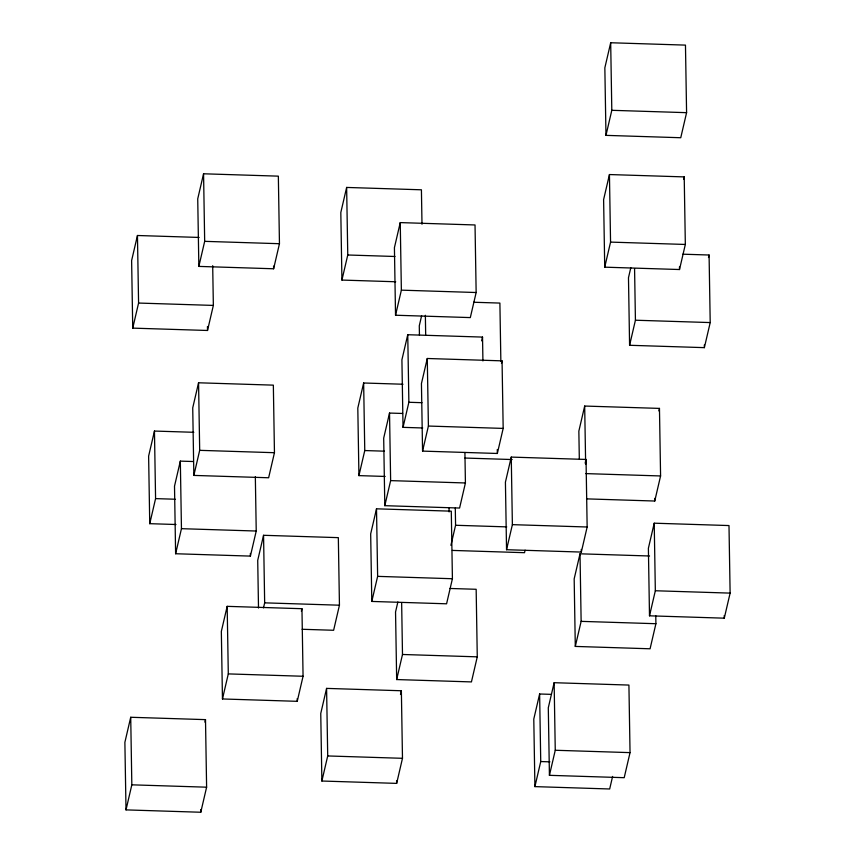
<?xml version="1.0" encoding="UTF-8"?>
<svg xmlns="http://www.w3.org/2000/svg" width="855" height="855" viewBox="0 0 855 855"><rect width="100%" height="100%" fill="white"/><g stroke="black" fill="none" stroke-linecap="round" stroke-linejoin="round"><path stroke-width="1.28" d="M199.119 237.444L137.452 235.499L131.617 260.572L132.739 328.128L207.519 330.479L213.355 305.417L212.692 265.681M132.739 328.128L138.574 303.055L137.452 235.499M203.565 173.789L197.729 198.852L198.852 266.407L273.621 268.769L279.457 243.707L278.345 176.151L203.565 173.789L204.676 241.345L198.852 266.407M193.818 432.299L154.456 431.059L148.62 456.121L149.743 523.677L175.98 524.51M149.743 523.677L155.578 498.615L154.456 431.059M193.454 461.529L180.33 461.123L174.506 486.185L175.617 553.741L250.397 556.103L256.233 531.03L255.335 476.727M198.563 382.784L192.728 407.856L193.85 475.412L268.63 477.763L274.455 452.701L273.344 385.145L198.563 382.784L199.685 450.339L193.85 475.412M130.719 717.27L124.883 742.332L126.006 809.888L200.775 812.25L206.611 787.188L205.499 719.632L130.719 717.27L131.83 784.826L126.006 809.888M175.617 553.741L181.452 528.679L180.33 461.123M227.174 606.345L221.338 631.407L222.46 698.963L297.241 701.324L303.065 676.262L301.954 608.707L227.174 606.345L228.296 673.9L222.46 698.963M204.911 722.133L205.499 719.632M302.125 629.28L333.621 630.274L339.446 605.201L338.334 537.645L263.554 535.294L257.718 560.356L258.509 608.044M421.996 224.245L421.419 189.799L346.638 187.437L340.814 212.51L341.925 280.066L395.715 281.765M263.5 607.862L264.665 602.85L263.554 535.294M341.925 280.066L347.761 254.993L346.638 187.437M301.366 611.207L301.954 608.707M400.247 222.599L394.422 247.672L395.534 315.228L470.314 317.59L476.15 292.517L475.027 224.961L400.247 222.599L401.369 290.155L395.534 315.228M403.004 384.237L363.642 382.997L357.807 408.059L358.929 475.615L385.167 476.449M358.929 475.615L364.764 450.553L363.642 382.997M402.641 413.467L389.527 413.061L383.692 438.123L384.803 505.679L459.584 508.041L465.419 482.968L464.917 452.509M482.925 360.928L482.53 337.084L407.75 334.722L401.914 359.795L403.036 427.35L422.712 427.97M326.589 688.393L320.753 713.465L321.875 781.021L396.656 783.383L402.481 758.31L401.369 690.755L326.589 688.393L327.711 755.948L321.875 781.021M376.51 508.821L370.675 533.883L371.797 601.439L446.577 603.801L452.413 578.728L451.29 511.172L376.51 508.821L377.632 576.366L371.797 601.439M421.622 315.762L419.281 325.787L419.442 335.053M384.803 505.679L390.639 480.617L389.527 413.061M403.036 427.35L408.872 402.278L407.75 334.722M427.276 358.491L421.44 383.553L422.562 451.109L497.343 453.471L503.178 428.408L502.056 360.853L427.276 358.491L428.398 426.047L422.562 451.109M397.874 601.973L395.544 611.998L396.667 679.554L471.436 681.916L477.272 656.843L476.16 589.287L449.922 588.464M396.667 679.554L402.491 654.481L401.647 602.828M481.654 340.846L482.53 337.084M400.493 694.517L401.369 690.755M450.906 545.33L455.576 525.269L455.288 508.052M501.468 363.354L502.056 360.853M511.258 457.094L505.423 482.156L506.545 549.712L581.325 552.073L587.15 527.001L586.038 459.445L511.258 457.094L512.38 524.649L506.545 549.712M610.684 42.75L604.848 67.812L605.971 135.368L680.751 137.73L686.586 112.668L685.464 45.112L610.684 42.75L611.806 110.306L605.971 135.368M609.444 174.548L603.609 199.61L604.72 267.166L679.501 269.528L685.336 244.455L684.214 176.9L609.444 174.548L610.556 242.104L604.72 267.166M525.109 550.192L524.521 552.693L452.37 550.417M586.53 498.871L654.748 501.03L660.584 475.957L659.462 408.401L584.681 406.05L578.856 431.112L579.316 458.932M585.162 463.207L586.038 459.445M630.808 267.701L628.478 277.725L629.59 345.281L704.37 347.643L710.206 322.57L709.084 255.014L682.846 254.192M551.432 694.367L539.623 693.993L533.787 719.066L534.909 786.621L609.679 788.983L612.597 776.447M649.543 555.996L580.011 553.805L574.175 578.867L575.297 646.423L650.078 648.785L655.903 623.712L655.774 615.771M629.59 345.281L635.425 320.219L634.57 268.556M554.136 682.707L548.301 707.769L549.423 775.325L624.203 777.687L630.039 752.624L628.917 685.069L554.136 682.707L555.258 750.263L549.423 775.325M534.909 786.621L540.734 761.548L539.623 693.993M683.637 179.411L684.214 176.9M575.297 646.423L581.133 621.361L580.011 553.805M658.884 410.913L659.462 408.401M708.506 257.526L709.084 255.014M654.225 523.196L648.389 548.258L649.501 615.814L724.281 618.176L730.117 593.114L728.994 525.558L654.225 523.196L655.336 590.752L649.501 615.814M611.806 110.306L686.586 112.668M610.556 242.104L685.336 244.455M204.676 241.345L279.457 243.707M347.761 254.993L394.989 256.489M401.369 290.155L476.15 292.517M473.659 302.253L499.897 303.076L500.859 361.355M138.574 303.055L213.355 305.417M635.425 320.219L710.206 322.57M408.872 402.278L421.985 402.694M428.398 426.047L503.178 428.408M364.764 450.553L384.44 451.173M464.949 458.045L512.177 459.541M199.685 450.339L274.455 452.701M585.803 473.606L660.584 475.957M390.639 480.617L465.419 482.968M155.578 498.615L175.254 499.235M512.38 524.649L587.15 527.001M455.576 525.269L506.737 526.883M181.452 528.679L256.233 531.03M377.632 576.366L452.413 578.728M655.336 590.752L730.117 593.114M264.665 602.85L339.446 605.201M581.133 621.361L655.903 623.712M402.491 654.481L477.272 656.843M228.296 673.9L303.065 676.262M555.258 750.263L630.039 752.624M540.734 761.548L549.925 761.848M327.711 755.948L402.481 758.31M131.83 784.826L206.611 787.188M724.238 615.525L724.281 618.176M704.328 344.993L704.37 347.643M679.458 266.878L679.501 269.528M654.706 498.38L654.748 501.03M584.681 406.05L585.654 464.329M581.272 549.423L581.325 552.073M497.279 449.495L497.343 453.471M449.046 507.956L449.11 511.921M425.363 315.292L425.683 335.16M396.602 780.733L396.656 783.383M297.187 698.674L297.241 701.324M273.579 266.119L273.621 268.769M250.355 553.452L250.397 556.103M207.455 326.514L207.519 330.479M200.733 809.6L200.775 812.25"/></g></svg>
